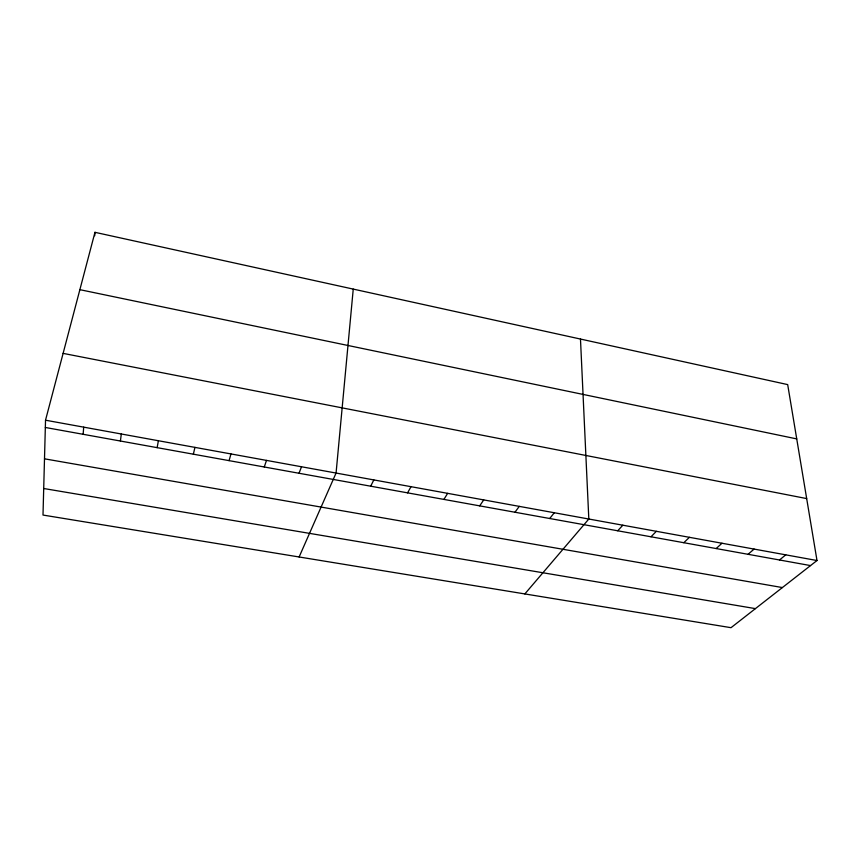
<?xml version="1.0" encoding="UTF-8"?>
<svg xmlns="http://www.w3.org/2000/svg" width="860" height="860" viewBox="0 0 860 860"><rect width="100%" height="100%" fill="white"/><g stroke="black" fill="none" stroke-linecap="round" stroke-linejoin="round"><path stroke-width="1.29" d="M45.526 420.207L43 515.054L731.021 627.682L817 560.526L787.685 384.603L94.966 232.318L45.526 420.207L817 560.526M94.707 235.79L94.966 232.318M83.141 434.3L83.7 427.151M353.245 289.1L336.067 473.054L299.119 556.979M120.411 441.019L121.314 433.988M157.143 447.651L158.391 440.728M193.36 454.188L194.94 447.383M229.072 460.637L230.975 453.929M264.278 466.991L266.493 460.39M299.011 473.258L301.527 466.765M370.692 486.201L373.831 479.912M407.575 492.855L411.015 486.685M443.91 499.413L447.651 493.339M479.697 505.873L483.728 499.907M514.968 512.237L519.279 506.368M549.723 518.505L554.302 512.743M524.847 593.927L588.821 519.021L580.478 339.044M617.738 530.781L622.833 525.202M651.009 536.79L656.363 531.308M683.818 542.714L689.408 537.317M716.165 548.551L721.981 543.24M748.049 554.302L754.102 549.078M779.504 559.978L785.771 554.84M43.709 488.502L755.413 608.622M44.494 458.821L782.374 587.563M45.333 427.474L810.518 565.579M63.113 353.374L806.68 498.585M79.872 289.669L796.736 438.901"/></g></svg>
